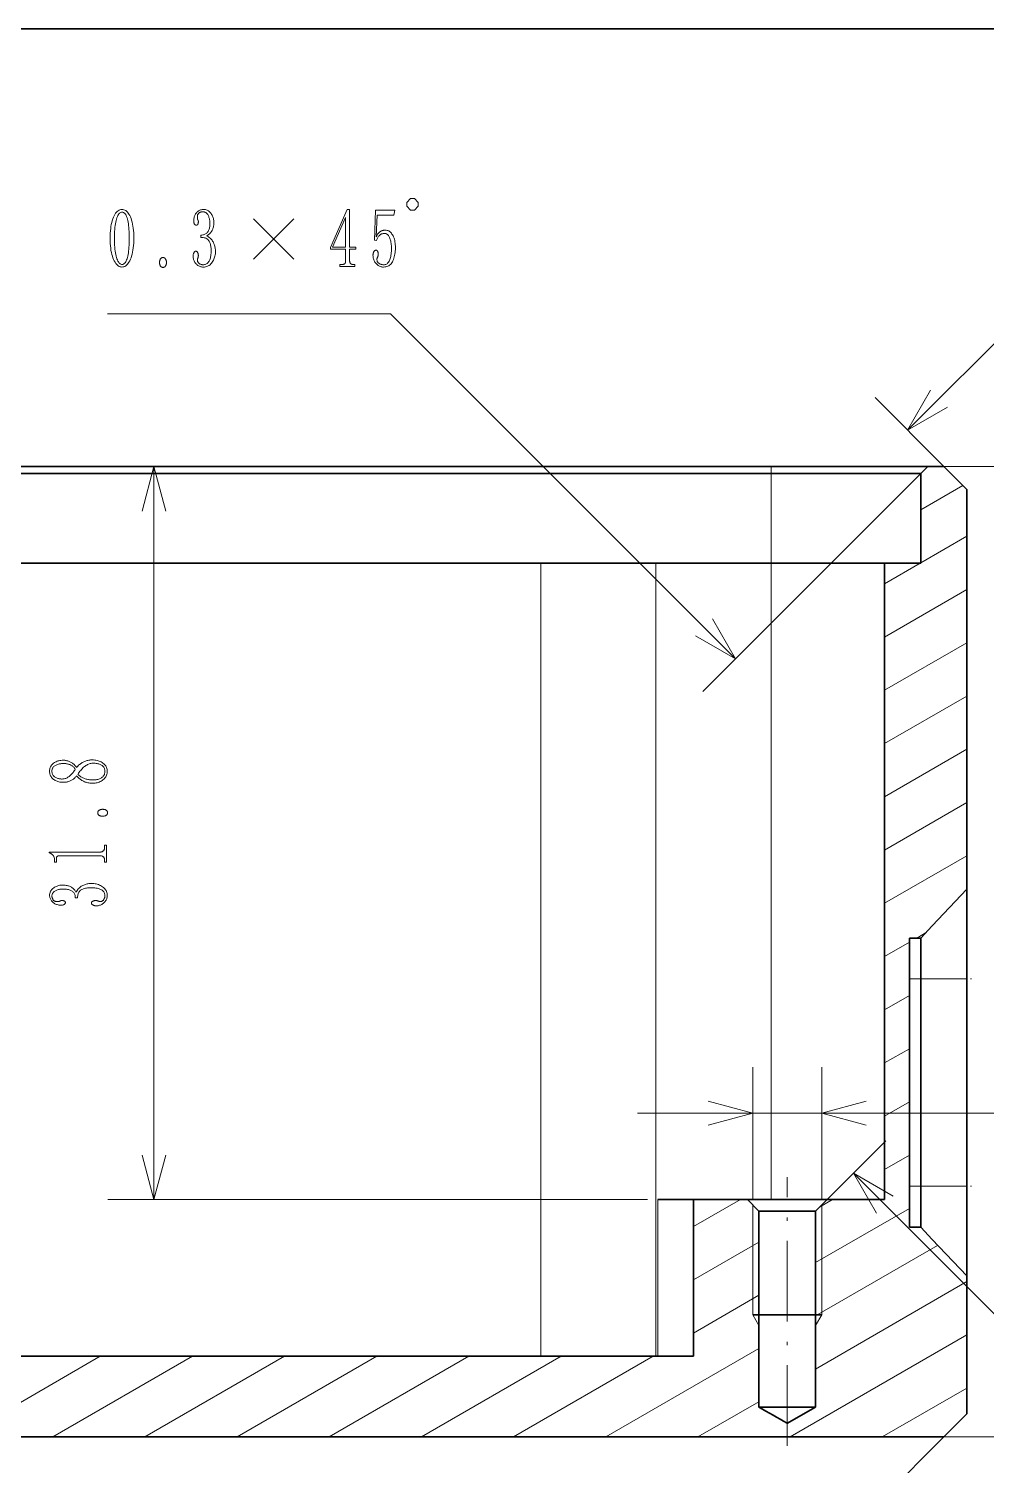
# Model space of a CAD drawing. Extents: x 20 to 415, y 10 to 290.
# Drawn here: x 183.3 to 224.9, y 227.7 to 290 of the extents above; entities that cross this region are included whole.
import ezdxf

# ---------------------------------------------------------------- set-up
doc = ezdxf.new("R2010")
doc.units = 0
doc.linetypes.add('DASHDOT', pattern=[18.5, 12, -3, 0.5, -3])

msp = doc.modelspace()

# ---------------------------------------------------------------- linework, layer by layer
at = {"color": 7, "lineweight": 35}
for p, q in [((415, 290), (20, 290)), ((215.534, 271.01), (102.534, 271.01)), ((215.534, 270.71), (102.534, 270.71)), ((112.534, 266.81), (205.534, 266.81)), ((220.462, 266.81), (220.462, 239.21)), ((212.165, 232.41), (162.679, 232.41)), ((223.034, 228.91), (162.679, 228.91))]:
    msp.add_line(p, q, dxfattribs=at)
at = {"color": 7, "lineweight": 13, "ltscale": 0.307113}
msp.add_line((199.019, 277.633), (186.735, 277.633), dxfattribs=at)
at = {"color": 7, "lineweight": 13}
for p, q in [((213.988, 262.664), (199.019, 277.633)), ((188.751, 239.21), (188.751, 271.01)), ((223.034, 271.01), (263.322, 271.01)), ((205.534, 232.41), (205.534, 266.81)), ((210.534, 232.41), (210.534, 266.81)), ((215.534, 239.21), (215.534, 266.81)), ((210.165, 239.21), (186.751, 239.21)), ((223.034, 228.91), (263.322, 228.91))]:
    msp.add_line(p, q, dxfattribs=at)
at = {"color": 7, "lineweight": 13, "ltscale": 0.176895}
msp.add_line((221.458, 272.586), (226.461, 277.589), dxfattribs=at)
at = {"color": 7, "lineweight": 13, "ltscale": 0.105722}
msp.add_line((223.034, 271.01), (220.044, 274), dxfattribs=at)
at = {"color": 7, "lineweight": 13, "ltscale": 0.334464}
msp.add_line((222.034, 270.71), (212.574, 261.25), dxfattribs=at)
at = {"color": 7, "lineweight": 35, "ltscale": 0.17}
for p, q in [((222.334, 271.01), (215.534, 271.01)), ((212.165, 239.21), (212.165, 232.41))]:
    msp.add_line(p, q, dxfattribs=at)
at = {"color": 7, "lineweight": 13, "ltscale": 0.0075}
msp.add_line((215.534, 271.01), (215.534, 270.71), dxfattribs=at)
at = {"color": 7, "lineweight": 35, "ltscale": 0.1625}
msp.add_line((222.034, 270.71), (215.534, 270.71), dxfattribs=at)
at = {"color": 7, "lineweight": 13, "ltscale": 0.0975}
msp.add_line((215.534, 270.71), (215.534, 266.81), dxfattribs=at)
at = {"color": 7, "lineweight": 35, "ltscale": 0.010606}
msp.add_line((222.034, 270.71), (222.334, 271.01), dxfattribs=at)
at = {"color": 7, "lineweight": 35, "ltscale": 0.0975}
msp.add_line((222.034, 266.81), (222.034, 270.71), dxfattribs=at)
at = {"color": 7, "lineweight": 35, "ltscale": 0.0175}
msp.add_line((223.034, 271.01), (222.334, 271.01), dxfattribs=at)
at = {"color": 7, "lineweight": 35, "ltscale": 0.035355}
for p, q in [((223.034, 271.01), (224.034, 270.01)), ((223.034, 228.91), (224.034, 229.91))]:
    msp.add_line(p, q, dxfattribs=at)
at = {"color": 7, "lineweight": 13, "ltscale": 0.052595}
msp.add_line((222.034, 269.136), (223.856, 270.188), dxfattribs=at)
at = {"color": 7, "lineweight": 35, "ltscale": 0.433365}
msp.add_line((224.034, 270.01), (224.034, 252.675), dxfattribs=at)
at = {"color": 7, "lineweight": 13, "ltscale": 0.057735}
msp.add_line((222.034, 266.826), (224.034, 267.981), dxfattribs=at)
at = {"color": 7, "lineweight": 35, "ltscale": 0.125}
for p, q in [((210.534, 266.81), (205.534, 266.81)), ((215.534, 266.81), (210.534, 266.81))]:
    msp.add_line(p, q, dxfattribs=at)
at = {"color": 7, "lineweight": 35, "ltscale": 0.123202}
msp.add_line((220.462, 266.81), (215.534, 266.81), dxfattribs=at)
at = {"color": 7, "lineweight": 35, "ltscale": 0.039298}
msp.add_line((222.034, 266.81), (220.462, 266.81), dxfattribs=at)
at = {"color": 7, "lineweight": 13, "ltscale": 0.04454}
msp.add_line((220.462, 265.919), (222.005, 266.81), dxfattribs=at)
at = {"color": 7, "lineweight": 13, "ltscale": 0.103112}
for p, q in [((220.462, 263.609), (224.034, 265.672)), ((220.462, 261.3), (224.034, 263.362)), ((220.462, 258.991), (224.034, 261.053)), ((220.462, 256.681), (224.034, 258.743)), ((220.462, 254.372), (224.034, 256.434)), ((220.462, 252.062), (224.034, 254.125))]:
    msp.add_line(p, q, dxfattribs=at)
at = {"color": 7, "lineweight": 35, "ltscale": 0.09726}
for p, q in [((224.034, 248.785), (224.034, 252.675)), ((224.034, 235.894), (224.034, 239.785))]:
    msp.add_line(p, q, dxfattribs=at)
at = {"color": 7, "lineweight": 35, "ltscale": 0.0125}
for p, q in [((222.034, 250.555), (221.534, 250.555)), ((222.034, 238.014), (221.534, 238.014))]:
    msp.add_line(p, q, dxfattribs=at)
at = {"color": 7, "lineweight": 35, "ltscale": 0.313531}
msp.add_line((221.534, 250.555), (221.534, 238.014), dxfattribs=at)
at = {"color": 7, "lineweight": 13, "ltscale": 0.010926}
msp.add_line((221.852, 250.555), (222.23, 250.774), dxfattribs=at)
at = {"color": 7, "lineweight": 35, "ltscale": 0.044266}
msp.add_line((222.034, 248.785), (222.034, 250.555), dxfattribs=at)
at = {"color": 7, "lineweight": 13, "ltscale": 0.030944}
for p, q in [((220.462, 249.753), (221.534, 250.372)), ((220.462, 247.444), (221.534, 248.062)), ((220.462, 245.134), (221.534, 245.753)), ((220.462, 242.825), (221.534, 243.444)), ((220.462, 240.515), (221.534, 241.134))]:
    msp.add_line(p, q, dxfattribs=at)
at = {"color": 7, "lineweight": 13, "ltscale": 0.0125}
for p, q in [((222.034, 248.785), (221.534, 248.785)), ((222.034, 239.785), (221.534, 239.785))]:
    msp.add_line(p, q, dxfattribs=at)
at = {"color": 7, "linetype": 'DASHDOT', "lineweight": 13, "ltscale": 0.06}
for p, q in [((221.834, 248.785), (224.234, 248.785)), ((221.834, 239.785), (224.234, 239.785))]:
    msp.add_line(p, q, dxfattribs=at)
at = {"color": 7, "lineweight": 13, "ltscale": 0.05}
for p, q in [((224.034, 248.785), (222.034, 248.785)), ((224.034, 239.785), (222.034, 239.785))]:
    msp.add_line(p, q, dxfattribs=at)
at = {"color": 7, "lineweight": 35, "ltscale": 0.225}
for p, q in [((222.034, 248.785), (222.034, 239.785)), ((224.034, 248.785), (224.034, 239.785))]:
    msp.add_line(p, q, dxfattribs=at)
at = {"color": 214, "lineweight": 13, "ltscale": 0.143583}
for p, q in [((214.734, 239.21), (214.734, 244.953)), ((217.734, 239.21), (217.734, 244.953))]:
    msp.add_line(p, q, dxfattribs=at)
at = {"color": 214, "lineweight": 13}
msp.add_line((209.734, 242.953), (242.837, 242.953), dxfattribs=at)
at = {"color": 7, "lineweight": 13, "ltscale": 0.090307}
msp.add_line((217.963, 239.21), (220.518, 241.764), dxfattribs=at)
at = {"color": 7, "linetype": 'DASHDOT', "lineweight": 13, "ltscale": 0.291295}
msp.add_line((216.234, 228.529), (216.234, 240.181), dxfattribs=at)
at = {"color": 7, "lineweight": 13, "ltscale": 0.308081}
msp.add_line((219.104, 240.35), (227.817, 231.636), dxfattribs=at)
at = {"color": 7, "lineweight": 35, "ltscale": 0.044265}
msp.add_line((222.034, 238.014), (222.034, 239.785), dxfattribs=at)
at = {"color": 7, "lineweight": 35, "ltscale": 0.038632}
msp.add_line((210.62, 239.21), (212.165, 239.21), dxfattribs=at)
at = {"color": 7, "lineweight": 13, "ltscale": 0.17}
msp.add_line((210.62, 232.41), (210.62, 239.21), dxfattribs=at)
at = {"color": 7, "lineweight": 35, "ltscale": 0.058485}
msp.add_line((214.504, 239.21), (212.165, 239.21), dxfattribs=at)
at = {"color": 7, "lineweight": 13, "ltscale": 0.058754}
msp.add_line((212.165, 238.035), (214.2, 239.21), dxfattribs=at)
at = {"color": 7, "lineweight": 35, "ltscale": 0.017678}
for p, q in [((215.004, 238.71), (214.504, 239.21)), ((217.463, 238.71), (217.963, 239.21))]:
    msp.add_line(p, q, dxfattribs=at)
at = {"color": 7, "lineweight": 35, "ltscale": 0.063966}
msp.add_line((217.063, 239.21), (214.504, 239.21), dxfattribs=at)
at = {"color": 7, "lineweight": 13, "ltscale": 0.119263}
for p, q in [((214.734, 238.98), (214.734, 234.21)), ((217.734, 238.98), (217.734, 234.21))]:
    msp.add_line(p, q, dxfattribs=at)
at = {"color": 7, "lineweight": 35, "ltscale": 0.2125}
for p, q in [((215.004, 238.71), (215.004, 230.21)), ((217.463, 238.71), (217.463, 230.21))]:
    msp.add_line(p, q, dxfattribs=at)
at = {"color": 7, "lineweight": 35, "ltscale": 0.045473}
for p, q in [((216.823, 238.71), (215.004, 238.71)), ((215.004, 234.21), (216.823, 234.21)), ((215.004, 230.21), (216.823, 230.21))]:
    msp.add_line(p, q, dxfattribs=at)
at = {"color": 7, "lineweight": 35, "ltscale": 0.016001}
for p, q in [((217.463, 238.71), (216.823, 238.71)), ((216.823, 234.21), (217.463, 234.21)), ((216.823, 230.21), (217.463, 230.21))]:
    msp.add_line(p, q, dxfattribs=at)
at = {"color": 7, "lineweight": 35, "ltscale": 0.022508}
msp.add_line((217.963, 239.21), (217.063, 239.21), dxfattribs=at)
at = {"color": 7, "lineweight": 13, "ltscale": 0.117506}
msp.add_line((217.463, 236.475), (221.534, 238.825), dxfattribs=at)
at = {"color": 7, "lineweight": 13, "ltscale": 0.016182}
msp.add_line((217.64, 238.886), (218.2, 239.21), dxfattribs=at)
at = {"color": 7, "lineweight": 35, "ltscale": 0.062465}
msp.add_line((220.462, 239.21), (217.963, 239.21), dxfattribs=at)
at = {"color": 7, "lineweight": 13, "ltscale": 0.081967}
for p, q in [((212.165, 235.725), (215.004, 237.364)), ((212.165, 233.416), (215.004, 235.055))]:
    msp.add_line(p, q, dxfattribs=at)
at = {"color": 7, "lineweight": 13, "ltscale": 0.152883}
msp.add_line((217.463, 234.165), (222.759, 237.223), dxfattribs=at)
at = {"color": 7, "lineweight": 13, "ltscale": 0.189674}
msp.add_line((217.463, 231.856), (224.034, 235.649), dxfattribs=at)
at = {"color": 7, "lineweight": 35, "ltscale": 0.149615}
msp.add_line((224.034, 235.894), (224.034, 229.91), dxfattribs=at)
at = {"color": 7, "lineweight": 35, "ltscale": 0.006763}
for p, q in [((215.004, 234.21), (214.734, 234.21)), ((217.734, 234.21), (217.463, 234.21))]:
    msp.add_line(p, q, dxfattribs=at)
at = {"color": 7, "lineweight": 13, "ltscale": 0.013525}
for p, q in [((215.004, 233.741), (214.734, 234.21)), ((217.463, 233.741), (217.734, 234.21))]:
    msp.add_line(p, q, dxfattribs=at)
at = {"color": 7, "lineweight": 13, "ltscale": 0.221521}
msp.add_line((216.36, 228.91), (224.034, 233.34), dxfattribs=at)
at = {"color": 7, "lineweight": 13, "ltscale": 0.191802}
msp.add_line((208.36, 228.91), (215.004, 232.746), dxfattribs=at)
at = {"color": 7, "lineweight": 13, "ltscale": 0.175}
for p, q in [((180.36, 228.91), (186.422, 232.41)), ((184.36, 228.91), (190.422, 232.41)), ((188.36, 228.91), (194.422, 232.41)), ((192.36, 228.91), (198.422, 232.41)), ((196.36, 228.91), (202.422, 232.41)), ((200.36, 228.91), (206.422, 232.41)), ((204.36, 228.91), (210.422, 232.41))]:
    msp.add_line(p, q, dxfattribs=at)
at = {"color": 7, "lineweight": 13, "ltscale": 0.106051}
msp.add_line((220.36, 228.91), (224.034, 231.031), dxfattribs=at)
at = {"color": 7, "lineweight": 13, "ltscale": 0.076332}
msp.add_line((212.36, 228.91), (215.004, 230.436), dxfattribs=at)
at = {"color": 7, "lineweight": 13, "ltscale": 0.233944}
msp.add_line((223.034, 228.91), (216.417, 222.293), dxfattribs=at)
at = {"color": 7, "lineweight": 13}
for points in [[(199.885, 282.133), (200.051, 282.133), (200.218, 282.299), (200.218, 282.466), (200.051, 282.633), (199.885, 282.633), (199.718, 282.466), (199.718, 282.299)], [(187.363, 279.661), (187.321, 279.665), (187.28, 279.675), (187.24, 279.691), (187.202, 279.714), (187.165, 279.744), (187.129, 279.78), (187.095, 279.822), (187.061, 279.872), (187.029, 279.928), (186.999, 279.99), (186.97, 280.058), (186.945, 280.132), (186.922, 280.212), (186.903, 280.296), (186.886, 280.386), (186.873, 280.482), (186.862, 280.583), (186.855, 280.689), (186.85, 280.801), (186.849, 280.919), (186.85, 281.028), (186.855, 281.133), (186.862, 281.234), (186.872, 281.33), (186.885, 281.422), (186.9, 281.51), (186.919, 281.594), (186.94, 281.673), (186.965, 281.748), (186.992, 281.819), (187.021, 281.884), (187.052, 281.942), (187.085, 281.993), (187.12, 282.038), (187.156, 282.076), (187.194, 282.107), (187.234, 282.131), (187.275, 282.148), (187.318, 282.158), (187.363, 282.161), (187.405, 282.158), (187.446, 282.148), (187.486, 282.132), (187.524, 282.109), (187.561, 282.079), (187.597, 282.043), (187.632, 282), (187.665, 281.951), (187.697, 281.895), (187.727, 281.833), (187.756, 281.765), (187.781, 281.691), (187.804, 281.613), (187.823, 281.529), (187.84, 281.44), (187.853, 281.346), (187.864, 281.247), (187.871, 281.143), (187.876, 281.033), (187.877, 280.919), (187.876, 280.804), (187.871, 280.694), (187.864, 280.59), (187.853, 280.49), (187.84, 280.395), (187.823, 280.306), (187.804, 280.221), (187.781, 280.141), (187.756, 280.067), (187.727, 279.997), (187.697, 279.933), (187.665, 279.876), (187.632, 279.826), (187.597, 279.782), (187.561, 279.745), (187.524, 279.715), (187.486, 279.692), (187.446, 279.675), (187.405, 279.665)], [(187.363, 282.047), (187.335, 282.044), (187.308, 282.035), (187.282, 282.019), (187.257, 281.998), (187.233, 281.97), (187.21, 281.937), (187.188, 281.897), (187.167, 281.851), (187.146, 281.798), (187.127, 281.74), (187.11, 281.676), (187.094, 281.609), (187.08, 281.537), (187.068, 281.461), (187.058, 281.381), (187.049, 281.297), (187.043, 281.208), (187.038, 281.116), (187.035, 281.019), (187.035, 280.919), (187.035, 280.812), (187.038, 280.711), (187.043, 280.615), (187.049, 280.523), (187.058, 280.436), (187.068, 280.355), (187.08, 280.278), (187.094, 280.205), (187.11, 280.138), (187.127, 280.076), (187.146, 280.019), (187.167, 279.968), (187.188, 279.923), (187.21, 279.884), (187.233, 279.851), (187.257, 279.824), (187.282, 279.803), (187.308, 279.788), (187.335, 279.779), (187.363, 279.776), (187.394, 279.779), (187.423, 279.788), (187.45, 279.803), (187.476, 279.824), (187.501, 279.851), (187.523, 279.884), (187.545, 279.923), (187.564, 279.968), (187.582, 280.019), (187.599, 280.076), (187.614, 280.138), (187.627, 280.205), (187.639, 280.278), (187.649, 280.355), (187.658, 280.436), (187.665, 280.523), (187.67, 280.615), (187.674, 280.711), (187.677, 280.812), (187.677, 280.919), (187.677, 281.019), (187.674, 281.116), (187.67, 281.208), (187.665, 281.297), (187.658, 281.381), (187.649, 281.461), (187.639, 281.537), (187.627, 281.609), (187.614, 281.676), (187.599, 281.74), (187.582, 281.798), (187.564, 281.851), (187.545, 281.897), (187.523, 281.937), (187.501, 281.97), (187.476, 281.998), (187.45, 282.019), (187.423, 282.035), (187.394, 282.044)], [(191.42, 280.347), (191.419, 280.293), (191.415, 280.241), (191.407, 280.19), (191.397, 280.14), (191.385, 280.092), (191.369, 280.045), (191.35, 279.999), (191.329, 279.954), (191.305, 279.911), (191.277, 279.869), (191.248, 279.829), (191.216, 279.794), (191.183, 279.763), (191.147, 279.736), (191.11, 279.713), (191.07, 279.695), (191.028, 279.68), (190.985, 279.67), (190.939, 279.663), (190.892, 279.661), (190.855, 279.663), (190.82, 279.667), (190.785, 279.674), (190.752, 279.684), (190.72, 279.697), (190.689, 279.713), (190.66, 279.731), (190.631, 279.753), (190.604, 279.777), (190.577, 279.804), (190.553, 279.833), (190.531, 279.863), (190.512, 279.894), (190.495, 279.925), (190.481, 279.958), (190.469, 279.991), (190.46, 280.025), (190.454, 280.06), (190.45, 280.096), (190.449, 280.133), (190.449, 280.15), (190.45, 280.166), (190.452, 280.182), (190.455, 280.198), (190.458, 280.213), (190.462, 280.228), (190.466, 280.242), (190.472, 280.256), (190.478, 280.27), (190.485, 280.283), (190.492, 280.295), (190.499, 280.306), (190.507, 280.316), (190.514, 280.324), (190.522, 280.331), (190.53, 280.337), (190.538, 280.341), (190.546, 280.345), (190.555, 280.346), (190.563, 280.347), (190.574, 280.346), (190.585, 280.345), (190.595, 280.341), (190.604, 280.337), (190.613, 280.331), (190.621, 280.324), (190.629, 280.316), (190.636, 280.306), (190.643, 280.295), (190.649, 280.283), (190.654, 280.27), (190.659, 280.258), (190.663, 280.246), (190.667, 280.235), (190.67, 280.224), (190.673, 280.213), (190.675, 280.203), (190.676, 280.194), (190.677, 280.184), (190.677, 280.176), (190.677, 280.162), (190.677, 280.148), (190.675, 280.135), (190.674, 280.122), (190.672, 280.11), (190.67, 280.098), (190.667, 280.086), (190.664, 280.075), (190.66, 280.064), (190.656, 280.054), (190.652, 280.044), (190.648, 280.035), (190.645, 280.025), (190.642, 280.015), (190.64, 280.006), (190.638, 279.997), (190.636, 279.988), (190.635, 279.979), (190.635, 279.97), (190.635, 279.961), (190.635, 279.945), (190.638, 279.928), (190.642, 279.913), (190.647, 279.897), (190.654, 279.883), (190.663, 279.869), (190.673, 279.855), (190.685, 279.843), (190.698, 279.83), (190.713, 279.819), (190.729, 279.808), (190.745, 279.798), (190.761, 279.789), (190.777, 279.782), (190.793, 279.776), (190.81, 279.771), (190.827, 279.767), (190.843, 279.764), (190.86, 279.762), (190.877, 279.761), (190.911, 279.763), (190.943, 279.767), (190.973, 279.775), (191.002, 279.785), (191.029, 279.799), (191.055, 279.815), (191.079, 279.835), (191.101, 279.857), (191.122, 279.883), (191.142, 279.911), (191.159, 279.943), (191.175, 279.978), (191.189, 280.016), (191.201, 280.058), (191.211, 280.102), (191.22, 280.151), (191.226, 280.202), (191.231, 280.257), (191.234, 280.314), (191.235, 280.376), (191.234, 280.426), (191.231, 280.475), (191.226, 280.521), (191.22, 280.565), (191.211, 280.608), (191.201, 280.648), (191.189, 280.687), (191.175, 280.723), (191.159, 280.758), (191.142, 280.79), (191.121, 280.82), (191.098, 280.847), (191.071, 280.87), (191.041, 280.891), (191.008, 280.908), (190.971, 280.922), (190.931, 280.933), (190.888, 280.941), (190.841, 280.946), (190.792, 280.947), (190.792, 281.047), (190.831, 281.048), (190.867, 281.053), (190.902, 281.059), (190.935, 281.069), (190.965, 281.081), (190.993, 281.096), (191.019, 281.114), (191.043, 281.134), (191.065, 281.157), (191.085, 281.183), (191.102, 281.211), (191.118, 281.241), (191.132, 281.274), (191.144, 281.309), (191.154, 281.345), (191.163, 281.384), (191.169, 281.425), (191.174, 281.469), (191.176, 281.514), (191.177, 281.561), (191.177, 281.601), (191.174, 281.639), (191.17, 281.677), (191.165, 281.713), (191.158, 281.749), (191.149, 281.783), (191.139, 281.817), (191.127, 281.849), (191.114, 281.881), (191.099, 281.911), (191.082, 281.94), (191.064, 281.965), (191.045, 281.988), (191.023, 282.007), (191.001, 282.024), (190.976, 282.037), (190.95, 282.048), (190.923, 282.055), (190.894, 282.06), (190.863, 282.061), (190.849, 282.061), (190.834, 282.059), (190.82, 282.057), (190.805, 282.053), (190.79, 282.049), (190.775, 282.043), (190.76, 282.037), (190.744, 282.029), (190.729, 282.021), (190.713, 282.011), (190.698, 282.001), (190.685, 281.989), (190.673, 281.976), (190.663, 281.961), (190.654, 281.945), (190.647, 281.928), (190.642, 281.91), (190.638, 281.89), (190.635, 281.869), (190.635, 281.847), (190.635, 281.825), (190.635, 281.805), (190.636, 281.786), (190.638, 281.769), (190.64, 281.754), (190.642, 281.741), (190.645, 281.729), (190.648, 281.719), (190.652, 281.711), (190.656, 281.704), (190.66, 281.698), (190.664, 281.692), (190.667, 281.686), (190.67, 281.679), (190.672, 281.672), (190.674, 281.665), (190.675, 281.657), (190.677, 281.649), (190.677, 281.641), (190.677, 281.633), (190.677, 281.619), (190.677, 281.605), (190.675, 281.593), (190.674, 281.58), (190.672, 281.569), (190.67, 281.557), (190.667, 281.547), (190.664, 281.537), (190.66, 281.527), (190.656, 281.519), (190.651, 281.51), (190.647, 281.503), (190.641, 281.497), (190.635, 281.491), (190.629, 281.486), (190.623, 281.483), (190.615, 281.48), (190.608, 281.477), (190.6, 281.476), (190.592, 281.476), (190.583, 281.476), (190.575, 281.477), (190.567, 281.48), (190.559, 281.483), (190.551, 281.486), (190.543, 281.491), (190.535, 281.497), (190.528, 281.503), (190.52, 281.51), (190.513, 281.519), (190.506, 281.528), (190.5, 281.539), (190.495, 281.551), (190.49, 281.564), (190.486, 281.579), (190.483, 281.596), (190.481, 281.614), (190.479, 281.633), (190.478, 281.654), (190.477, 281.676), (190.479, 281.718), (190.483, 281.758), (190.489, 281.797), (190.498, 281.835), (190.51, 281.87), (190.524, 281.905), (190.54, 281.937), (190.56, 281.968), (190.582, 281.998), (190.606, 282.026), (190.632, 282.051), (190.659, 282.075), (190.687, 282.095), (190.716, 282.113), (190.745, 282.127), (190.776, 282.14), (190.807, 282.149), (190.839, 282.156), (190.872, 282.16), (190.906, 282.161), (190.945, 282.16), (190.983, 282.154), (191.019, 282.145), (191.053, 282.133), (191.086, 282.117), (191.118, 282.097), (191.147, 282.074), (191.176, 282.047), (191.202, 282.017), (191.227, 281.983), (191.25, 281.947), (191.271, 281.911), (191.289, 281.874), (191.305, 281.837), (191.318, 281.799), (191.329, 281.761), (191.338, 281.722), (191.344, 281.683), (191.348, 281.644), (191.349, 281.604), (191.348, 281.562), (191.346, 281.521), (191.342, 281.481), (191.336, 281.443), (191.329, 281.406), (191.321, 281.37), (191.31, 281.336), (191.299, 281.303), (191.285, 281.271), (191.27, 281.24), (191.254, 281.211), (191.236, 281.183), (191.216, 281.157), (191.195, 281.133), (191.172, 281.11), (191.148, 281.088), (191.122, 281.068), (191.094, 281.05), (191.065, 281.034), (191.035, 281.019), (191.076, 280.995), (191.115, 280.97), (191.152, 280.944), (191.185, 280.916), (191.217, 280.886), (191.245, 280.856), (191.272, 280.824), (191.295, 280.79), (191.316, 280.755), (191.335, 280.719), (191.351, 280.681), (191.365, 280.644), (191.378, 280.607), (191.389, 280.57), (191.399, 280.533), (191.407, 280.496), (191.413, 280.459), (191.417, 280.421), (191.419, 280.384)], [(197.242, 279.961), (197.242, 279.942), (197.243, 279.924), (197.245, 279.907), (197.247, 279.891), (197.251, 279.876), (197.255, 279.862), (197.259, 279.849), (197.265, 279.838), (197.271, 279.828), (197.277, 279.819), (197.285, 279.81), (197.293, 279.803), (197.302, 279.797), (197.312, 279.791), (197.322, 279.786), (197.333, 279.783), (197.345, 279.78), (197.357, 279.777), (197.371, 279.776), (197.385, 279.776), (197.47, 279.776), (197.47, 279.69), (196.813, 279.69), (196.813, 279.776), (196.927, 279.776), (196.944, 279.776), (196.959, 279.777), (196.974, 279.78), (196.987, 279.783), (196.999, 279.786), (197.01, 279.791), (197.019, 279.797), (197.028, 279.803), (197.035, 279.81), (197.042, 279.819), (197.047, 279.828), (197.052, 279.838), (197.056, 279.849), (197.06, 279.862), (197.063, 279.876), (197.066, 279.891), (197.068, 279.907), (197.069, 279.924), (197.07, 279.942), (197.07, 279.961), (197.07, 280.433), (196.413, 280.433), (196.413, 280.504), (197.142, 282.161), (197.242, 282.161), (197.242, 280.519), (197.513, 280.519), (197.513, 280.433), (197.242, 280.433)], [(197.07, 281.804), (196.499, 280.519), (197.07, 280.519)], [(198.799, 281.261), (198.835, 281.259), (198.871, 281.253), (198.904, 281.243), (198.937, 281.228), (198.968, 281.21), (198.999, 281.187), (199.027, 281.16), (199.055, 281.129), (199.081, 281.094), (199.106, 281.054), (199.129, 281.011), (199.15, 280.966), (199.168, 280.918), (199.184, 280.867), (199.197, 280.813), (199.208, 280.757), (199.216, 280.698), (199.223, 280.636), (199.226, 280.571), (199.227, 280.504), (199.226, 280.429), (199.222, 280.356), (199.216, 280.287), (199.207, 280.221), (199.195, 280.158), (199.181, 280.098), (199.164, 280.041), (199.145, 279.988), (199.123, 279.937), (199.099, 279.89), (199.072, 279.847), (199.042, 279.808), (199.01, 279.773), (198.975, 279.744), (198.938, 279.719), (198.898, 279.698), (198.856, 279.682), (198.811, 279.671), (198.763, 279.664), (198.713, 279.661), (198.676, 279.663), (198.641, 279.667), (198.606, 279.675), (198.573, 279.685), (198.54, 279.699), (198.508, 279.715), (198.478, 279.735), (198.448, 279.757), (198.419, 279.783), (198.392, 279.811), (198.366, 279.842), (198.343, 279.874), (198.322, 279.907), (198.305, 279.942), (198.29, 279.977), (198.278, 280.015), (198.268, 280.053), (198.261, 280.093), (198.257, 280.133), (198.256, 280.176), (198.256, 280.193), (198.257, 280.209), (198.259, 280.225), (198.262, 280.241), (198.265, 280.256), (198.269, 280.271), (198.273, 280.285), (198.279, 280.299), (198.285, 280.313), (198.292, 280.326), (198.299, 280.338), (198.307, 280.349), (198.315, 280.358), (198.324, 280.367), (198.333, 280.374), (198.342, 280.38), (198.352, 280.384), (198.363, 280.387), (198.373, 280.389), (198.385, 280.39), (198.396, 280.389), (198.406, 280.388), (198.416, 280.385), (198.425, 280.381), (198.433, 280.376), (198.44, 280.369), (198.447, 280.362), (198.453, 280.353), (198.458, 280.344), (198.463, 280.333), (198.467, 280.322), (198.471, 280.311), (198.474, 280.3), (198.477, 280.289), (198.479, 280.279), (198.481, 280.269), (198.483, 280.26), (198.484, 280.251), (198.484, 280.242), (198.485, 280.233), (198.484, 280.216), (198.483, 280.2), (198.482, 280.185), (198.48, 280.17), (198.477, 280.156), (198.474, 280.143), (198.471, 280.13), (198.466, 280.119), (198.461, 280.107), (198.456, 280.097), (198.451, 280.087), (198.446, 280.077), (198.441, 280.066), (198.438, 280.056), (198.435, 280.045), (198.432, 280.035), (198.43, 280.024), (198.429, 280.013), (198.428, 280.001), (198.427, 279.99), (198.428, 279.968), (198.431, 279.947), (198.436, 279.927), (198.442, 279.908), (198.451, 279.89), (198.461, 279.873), (198.473, 279.858), (198.487, 279.844), (198.503, 279.831), (198.52, 279.819), (198.539, 279.808), (198.558, 279.798), (198.578, 279.789), (198.598, 279.782), (198.618, 279.776), (198.639, 279.771), (198.661, 279.767), (198.683, 279.764), (198.705, 279.762), (198.727, 279.761), (198.758, 279.763), (198.787, 279.769), (198.815, 279.778), (198.842, 279.791), (198.867, 279.808), (198.89, 279.828), (198.912, 279.852), (198.933, 279.88), (198.952, 279.912), (198.97, 279.947), (198.987, 279.986), (199.001, 280.028), (199.014, 280.073), (199.025, 280.121), (199.035, 280.172), (199.042, 280.227), (199.048, 280.284), (199.053, 280.345), (199.055, 280.409), (199.056, 280.476), (199.055, 280.532), (199.053, 280.586), (199.049, 280.637), (199.043, 280.687), (199.036, 280.735), (199.028, 280.78), (199.017, 280.823), (199.006, 280.864), (198.992, 280.903), (198.977, 280.94), (198.961, 280.974), (198.943, 281.004), (198.924, 281.031), (198.904, 281.054), (198.883, 281.074), (198.86, 281.09), (198.836, 281.102), (198.811, 281.111), (198.784, 281.117), (198.756, 281.119), (198.733, 281.118), (198.712, 281.116), (198.691, 281.113), (198.67, 281.109), (198.651, 281.104), (198.632, 281.098), (198.613, 281.091), (198.596, 281.082), (198.579, 281.072), (198.563, 281.061), (198.547, 281.049), (198.532, 281.033), (198.517, 281.016), (198.501, 280.995), (198.486, 280.972), (198.471, 280.947), (198.457, 280.918), (198.442, 280.888), (198.427, 280.854), (198.413, 280.819), (198.327, 280.833), (198.37, 282.133), (199.199, 282.133), (199.156, 281.919), (198.442, 281.919), (198.399, 280.976), (198.419, 281.014), (198.439, 281.049), (198.459, 281.082), (198.479, 281.111), (198.499, 281.136), (198.519, 281.159), (198.539, 281.179), (198.559, 281.195), (198.579, 281.208), (198.599, 281.219), (198.619, 281.227), (198.639, 281.234), (198.659, 281.24), (198.679, 281.246), (198.699, 281.251), (198.719, 281.255), (198.739, 281.258), (198.759, 281.26), (198.779, 281.261)], [(189.149, 279.647), (189.135, 279.648), (189.121, 279.649), (189.109, 279.652), (189.096, 279.656), (189.085, 279.661), (189.073, 279.668), (189.063, 279.675), (189.053, 279.684), (189.043, 279.693), (189.035, 279.704), (189.026, 279.716), (189.019, 279.729), (189.013, 279.742), (189.007, 279.757), (189.002, 279.772), (188.999, 279.788), (188.996, 279.805), (188.993, 279.823), (188.992, 279.842), (188.992, 279.861), (188.992, 279.881), (188.993, 279.9), (188.996, 279.918), (188.999, 279.935), (189.002, 279.951), (189.007, 279.966), (189.013, 279.98), (189.019, 279.994), (189.026, 280.007), (189.035, 280.019), (189.043, 280.029), (189.053, 280.039), (189.063, 280.048), (189.073, 280.055), (189.085, 280.061), (189.096, 280.067), (189.109, 280.071), (189.121, 280.073), (189.135, 280.075), (189.149, 280.076), (189.16, 280.075), (189.171, 280.073), (189.182, 280.07), (189.192, 280.065), (189.202, 280.06), (189.212, 280.053), (189.222, 280.044), (189.231, 280.035), (189.24, 280.024), (189.249, 280.011), (189.257, 279.998), (189.264, 279.985), (189.271, 279.971), (189.276, 279.957), (189.281, 279.942), (189.285, 279.927), (189.288, 279.911), (189.29, 279.895), (189.291, 279.878), (189.292, 279.861), (189.291, 279.842), (189.29, 279.823), (189.288, 279.805), (189.285, 279.788), (189.281, 279.772), (189.276, 279.757), (189.271, 279.742), (189.264, 279.729), (189.257, 279.716), (189.249, 279.704), (189.24, 279.693), (189.231, 279.684), (189.222, 279.675), (189.212, 279.668), (189.202, 279.661), (189.192, 279.656), (189.182, 279.652), (189.171, 279.649), (189.16, 279.648)], [(186.08, 258.281), (186.133, 258.28), (186.185, 258.276), (186.235, 258.269), (186.283, 258.259), (186.33, 258.247), (186.375, 258.232), (186.418, 258.215), (186.459, 258.194), (186.499, 258.171), (186.537, 258.145), (186.572, 258.117), (186.604, 258.087), (186.632, 258.056), (186.656, 258.022), (186.676, 257.986), (186.693, 257.949), (186.706, 257.91), (186.715, 257.869), (186.721, 257.826), (186.723, 257.781), (186.721, 257.739), (186.715, 257.698), (186.706, 257.658), (186.693, 257.62), (186.676, 257.583), (186.656, 257.547), (186.632, 257.513), (186.604, 257.479), (186.572, 257.447), (186.537, 257.417), (186.499, 257.388), (186.46, 257.363), (186.42, 257.34), (186.379, 257.321), (186.337, 257.304), (186.293, 257.291), (186.249, 257.28), (186.203, 257.273), (186.156, 257.268), (186.108, 257.267), (186.06, 257.268), (186.014, 257.27), (185.969, 257.274), (185.925, 257.28), (185.883, 257.288), (185.843, 257.298), (185.803, 257.309), (185.765, 257.322), (185.729, 257.336), (185.694, 257.352), (185.66, 257.37), (185.627, 257.39), (185.595, 257.41), (185.564, 257.432), (185.533, 257.456), (185.504, 257.481), (185.475, 257.507), (185.447, 257.535), (185.42, 257.565), (185.394, 257.595), (185.373, 257.567), (185.352, 257.541), (185.329, 257.516), (185.306, 257.492), (185.281, 257.47), (185.256, 257.45), (185.229, 257.43), (185.202, 257.412), (185.173, 257.396), (185.144, 257.381), (185.114, 257.367), (185.083, 257.355), (185.051, 257.345), (185.018, 257.335), (184.985, 257.327), (184.951, 257.321), (184.916, 257.316), (184.881, 257.312), (184.845, 257.31), (184.808, 257.31), (184.76, 257.311), (184.714, 257.315), (184.669, 257.321), (184.625, 257.33), (184.583, 257.342), (184.543, 257.356), (184.503, 257.373), (184.465, 257.392), (184.429, 257.414), (184.394, 257.438), (184.361, 257.465), (184.332, 257.494), (184.307, 257.524), (184.284, 257.557), (184.265, 257.592), (184.25, 257.628), (184.238, 257.667), (184.229, 257.708), (184.224, 257.751), (184.223, 257.795), (184.224, 257.837), (184.229, 257.878), (184.238, 257.916), (184.25, 257.953), (184.265, 257.988), (184.284, 258.022), (184.307, 258.053), (184.332, 258.083), (184.361, 258.112), (184.394, 258.138), (184.429, 258.163), (184.465, 258.184), (184.503, 258.204), (184.543, 258.22), (184.583, 258.235), (184.625, 258.246), (184.669, 258.255), (184.714, 258.262), (184.76, 258.265), (184.808, 258.267), (184.842, 258.266), (184.876, 258.264), (184.909, 258.26), (184.942, 258.254), (184.974, 258.247), (185.006, 258.238), (185.038, 258.228), (185.069, 258.216), (185.099, 258.203), (185.13, 258.188), (185.159, 258.172), (185.188, 258.154), (185.216, 258.134), (185.244, 258.113), (185.271, 258.09), (185.297, 258.066), (185.322, 258.04), (185.347, 258.012), (185.371, 257.983), (185.394, 257.952), (185.423, 257.986), (185.452, 258.017), (185.482, 258.047), (185.513, 258.075), (185.544, 258.101), (185.576, 258.125), (185.608, 258.147), (185.641, 258.167), (185.674, 258.186), (185.708, 258.202), (185.743, 258.217), (185.778, 258.231), (185.814, 258.243), (185.85, 258.253), (185.887, 258.261), (185.924, 258.268), (185.962, 258.274), (186.001, 258.278), (186.04, 258.28)], [(184.823, 258.124), (184.783, 258.123), (184.745, 258.121), (184.707, 258.117), (184.671, 258.111), (184.635, 258.104), (184.601, 258.096), (184.567, 258.085), (184.535, 258.074), (184.503, 258.06), (184.473, 258.045), (184.444, 258.029), (184.419, 258.01), (184.396, 257.99), (184.377, 257.968), (184.36, 257.944), (184.347, 257.918), (184.336, 257.89), (184.329, 257.86), (184.324, 257.829), (184.323, 257.795), (184.324, 257.759), (184.328, 257.725), (184.335, 257.694), (184.345, 257.664), (184.358, 257.636), (184.374, 257.611), (184.393, 257.588), (184.414, 257.567), (184.438, 257.548), (184.465, 257.531), (184.494, 257.516), (184.523, 257.503), (184.552, 257.491), (184.582, 257.481), (184.612, 257.472), (184.642, 257.465), (184.672, 257.46), (184.703, 257.456), (184.734, 257.453), (184.765, 257.452), (184.797, 257.454), (184.828, 257.457), (184.859, 257.463), (184.89, 257.471), (184.921, 257.481), (184.951, 257.494), (184.982, 257.508), (185.012, 257.526), (185.042, 257.545), (185.073, 257.567), (185.102, 257.59), (185.131, 257.616), (185.159, 257.643), (185.187, 257.672), (185.214, 257.702), (185.24, 257.735), (185.265, 257.769), (185.29, 257.804), (185.314, 257.842), (185.337, 257.881), (185.319, 257.906), (185.301, 257.93), (185.282, 257.952), (185.261, 257.972), (185.24, 257.992), (185.219, 258.01), (185.196, 258.026), (185.172, 258.041), (185.148, 258.055), (185.123, 258.067), (185.096, 258.078), (185.069, 258.087), (185.042, 258.096), (185.013, 258.103), (184.983, 258.11), (184.953, 258.115), (184.922, 258.119), (184.889, 258.122), (184.856, 258.123)], [(186.108, 257.41), (186.153, 257.411), (186.196, 257.414), (186.238, 257.419), (186.277, 257.426), (186.315, 257.435), (186.352, 257.446), (186.386, 257.459), (186.419, 257.474), (186.45, 257.491), (186.48, 257.51), (186.507, 257.53), (186.531, 257.552), (186.553, 257.576), (186.571, 257.601), (186.587, 257.627), (186.6, 257.655), (186.61, 257.685), (186.617, 257.715), (186.621, 257.747), (186.623, 257.781), (186.621, 257.817), (186.617, 257.851), (186.61, 257.883), (186.6, 257.914), (186.587, 257.942), (186.571, 257.968), (186.553, 257.992), (186.531, 258.014), (186.507, 258.034), (186.48, 258.052), (186.45, 258.069), (186.42, 258.083), (186.388, 258.096), (186.354, 258.107), (186.319, 258.117), (186.283, 258.124), (186.245, 258.13), (186.205, 258.135), (186.165, 258.137), (186.123, 258.138), (186.086, 258.137), (186.049, 258.133), (186.012, 258.127), (185.976, 258.119), (185.94, 258.108), (185.905, 258.094), (185.87, 258.079), (185.835, 258.06), (185.8, 258.04), (185.765, 258.017), (185.731, 257.991), (185.698, 257.963), (185.665, 257.933), (185.633, 257.9), (185.601, 257.865), (185.57, 257.827), (185.539, 257.787), (185.509, 257.745), (185.48, 257.7), (185.451, 257.652), (185.475, 257.63), (185.499, 257.609), (185.525, 257.588), (185.552, 257.569), (185.58, 257.551), (185.609, 257.533), (185.639, 257.517), (185.671, 257.502), (185.703, 257.487), (185.737, 257.474), (185.771, 257.462), (185.807, 257.451), (185.842, 257.441), (185.879, 257.433), (185.915, 257.426), (185.953, 257.42), (185.991, 257.415), (186.029, 257.412), (186.069, 257.41)], [(186.737, 255.995), (186.736, 255.981), (186.735, 255.968), (186.732, 255.955), (186.728, 255.943), (186.723, 255.931), (186.716, 255.92), (186.709, 255.909), (186.7, 255.899), (186.691, 255.89), (186.68, 255.881), (186.668, 255.873), (186.655, 255.866), (186.642, 255.859), (186.627, 255.854), (186.612, 255.849), (186.596, 255.845), (186.579, 255.842), (186.561, 255.84), (186.542, 255.839), (186.523, 255.838), (186.503, 255.839), (186.484, 255.84), (186.466, 255.842), (186.449, 255.845), (186.433, 255.849), (186.418, 255.854), (186.404, 255.859), (186.39, 255.866), (186.377, 255.873), (186.365, 255.881), (186.355, 255.89), (186.345, 255.899), (186.336, 255.909), (186.329, 255.92), (186.323, 255.931), (186.317, 255.943), (186.313, 255.955), (186.311, 255.968), (186.309, 255.981), (186.308, 255.995), (186.309, 256.007), (186.311, 256.018), (186.314, 256.028), (186.319, 256.039), (186.324, 256.049), (186.331, 256.059), (186.34, 256.068), (186.349, 256.078), (186.36, 256.087), (186.373, 256.095), (186.386, 256.103), (186.399, 256.111), (186.413, 256.117), (186.427, 256.123), (186.442, 256.127), (186.457, 256.131), (186.473, 256.134), (186.489, 256.136), (186.506, 256.138), (186.523, 256.138), (186.542, 256.138), (186.561, 256.136), (186.579, 256.134), (186.596, 256.131), (186.612, 256.127), (186.627, 256.123), (186.642, 256.117), (186.655, 256.111), (186.668, 256.103), (186.68, 256.095), (186.691, 256.087), (186.7, 256.078), (186.709, 256.068), (186.716, 256.059), (186.723, 256.049), (186.728, 256.039), (186.732, 256.028), (186.735, 256.018), (186.736, 256.007)], [(184.208, 254.281), (186.38, 254.281), (186.402, 254.282), (186.423, 254.283), (186.443, 254.286), (186.462, 254.289), (186.48, 254.294), (186.496, 254.299), (186.512, 254.306), (186.526, 254.313), (186.539, 254.322), (186.551, 254.331), (186.562, 254.342), (186.572, 254.353), (186.58, 254.366), (186.588, 254.379), (186.594, 254.394), (186.599, 254.409), (186.603, 254.426), (186.606, 254.443), (186.608, 254.462), (186.608, 254.481), (186.608, 254.581), (186.694, 254.581), (186.694, 253.852), (186.608, 253.852), (186.608, 253.938), (186.608, 253.958), (186.606, 253.976), (186.603, 253.993), (186.599, 254.009), (186.594, 254.024), (186.588, 254.038), (186.58, 254.05), (186.572, 254.062), (186.562, 254.072), (186.551, 254.081), (186.539, 254.089), (186.526, 254.096), (186.512, 254.103), (186.496, 254.108), (186.48, 254.113), (186.462, 254.117), (186.443, 254.12), (186.423, 254.122), (186.402, 254.123), (186.38, 254.124), (184.651, 254.124), (184.64, 254.124), (184.629, 254.123), (184.619, 254.122), (184.609, 254.12), (184.599, 254.119), (184.59, 254.116), (184.582, 254.113), (184.573, 254.11), (184.566, 254.107), (184.558, 254.102), (184.551, 254.098), (184.545, 254.092), (184.54, 254.086), (184.535, 254.08), (184.531, 254.072), (184.528, 254.064), (184.526, 254.055), (184.524, 254.045), (184.523, 254.035), (184.523, 254.024), (184.523, 253.852), (184.437, 253.852), (184.437, 253.938), (184.436, 253.961), (184.435, 253.982), (184.432, 254.004), (184.428, 254.024), (184.423, 254.044), (184.416, 254.062), (184.409, 254.081), (184.4, 254.098), (184.391, 254.115), (184.38, 254.131), (184.368, 254.146), (184.355, 254.161), (184.34, 254.175), (184.325, 254.188), (184.308, 254.201), (184.291, 254.212), (184.272, 254.224), (184.252, 254.234), (184.231, 254.244), (184.208, 254.252)], [(186.037, 252.924), (186.09, 252.922), (186.143, 252.918), (186.194, 252.911), (186.244, 252.901), (186.292, 252.888), (186.339, 252.872), (186.385, 252.854), (186.43, 252.832), (186.473, 252.808), (186.515, 252.781), (186.555, 252.751), (186.59, 252.72), (186.621, 252.686), (186.648, 252.651), (186.671, 252.613), (186.689, 252.574), (186.704, 252.532), (186.714, 252.488), (186.72, 252.443), (186.723, 252.395), (186.721, 252.359), (186.717, 252.323), (186.71, 252.289), (186.7, 252.256), (186.687, 252.224), (186.671, 252.193), (186.653, 252.163), (186.631, 252.135), (186.607, 252.107), (186.58, 252.081), (186.551, 252.057), (186.521, 252.035), (186.49, 252.015), (186.459, 251.999), (186.426, 251.985), (186.393, 251.973), (186.359, 251.964), (186.324, 251.958), (186.288, 251.954), (186.251, 251.952), (186.234, 251.953), (186.218, 251.954), (186.202, 251.956), (186.186, 251.958), (186.171, 251.961), (186.156, 251.965), (186.142, 251.97), (186.128, 251.975), (186.114, 251.981), (186.101, 251.988), (186.089, 251.995), (186.078, 252.003), (186.068, 252.01), (186.06, 252.018), (186.053, 252.026), (186.047, 252.034), (186.043, 252.042), (186.039, 252.05), (186.037, 252.058), (186.037, 252.067), (186.037, 252.078), (186.039, 252.088), (186.043, 252.098), (186.047, 252.108), (186.053, 252.117), (186.06, 252.125), (186.068, 252.133), (186.078, 252.14), (186.089, 252.146), (186.101, 252.152), (186.114, 252.158), (186.126, 252.163), (186.138, 252.167), (186.149, 252.171), (186.16, 252.174), (186.171, 252.176), (186.181, 252.178), (186.19, 252.18), (186.199, 252.181), (186.208, 252.181), (186.222, 252.181), (186.236, 252.18), (186.249, 252.179), (186.262, 252.178), (186.274, 252.176), (186.286, 252.173), (186.298, 252.171), (186.309, 252.167), (186.319, 252.164), (186.33, 252.16), (186.34, 252.156), (186.349, 252.152), (186.359, 252.149), (186.369, 252.146), (186.378, 252.144), (186.387, 252.142), (186.396, 252.14), (186.405, 252.139), (186.414, 252.138), (186.423, 252.138), (186.439, 252.139), (186.456, 252.141), (186.471, 252.145), (186.487, 252.151), (186.501, 252.158), (186.515, 252.166), (186.529, 252.177), (186.541, 252.188), (186.554, 252.202), (186.565, 252.217), (186.576, 252.233), (186.586, 252.248), (186.595, 252.265), (186.602, 252.281), (186.608, 252.297), (186.613, 252.314), (186.617, 252.33), (186.62, 252.347), (186.622, 252.364), (186.623, 252.381), (186.621, 252.415), (186.617, 252.446), (186.609, 252.477), (186.599, 252.506), (186.585, 252.533), (186.569, 252.558), (186.549, 252.583), (186.527, 252.605), (186.501, 252.626), (186.473, 252.645), (186.441, 252.663), (186.406, 252.679), (186.368, 252.693), (186.326, 252.705), (186.281, 252.715), (186.233, 252.723), (186.182, 252.73), (186.127, 252.734), (186.069, 252.737), (186.008, 252.738), (185.958, 252.737), (185.909, 252.734), (185.863, 252.73), (185.819, 252.723), (185.776, 252.715), (185.736, 252.705), (185.697, 252.693), (185.661, 252.679), (185.626, 252.663), (185.594, 252.645), (185.564, 252.625), (185.537, 252.602), (185.514, 252.575), (185.493, 252.545), (185.476, 252.511), (185.462, 252.475), (185.451, 252.435), (185.443, 252.392), (185.438, 252.345), (185.437, 252.295), (185.337, 252.295), (185.335, 252.334), (185.331, 252.371), (185.325, 252.406), (185.315, 252.438), (185.303, 252.469), (185.288, 252.497), (185.27, 252.523), (185.25, 252.547), (185.227, 252.569), (185.201, 252.588), (185.173, 252.606), (185.143, 252.622), (185.11, 252.636), (185.075, 252.648), (185.039, 252.658), (185, 252.666), (184.959, 252.673), (184.915, 252.677), (184.87, 252.68), (184.823, 252.681), (184.783, 252.68), (184.745, 252.678), (184.707, 252.674), (184.671, 252.668), (184.635, 252.661), (184.601, 252.653), (184.567, 252.643), (184.535, 252.631), (184.503, 252.617), (184.473, 252.602), (184.444, 252.586), (184.419, 252.568), (184.396, 252.548), (184.377, 252.527), (184.36, 252.504), (184.347, 252.48), (184.336, 252.454), (184.329, 252.426), (184.324, 252.397), (184.323, 252.367), (184.323, 252.352), (184.325, 252.338), (184.327, 252.323), (184.331, 252.308), (184.335, 252.294), (184.341, 252.278), (184.347, 252.263), (184.355, 252.248), (184.363, 252.232), (184.373, 252.217), (184.383, 252.202), (184.395, 252.188), (184.408, 252.177), (184.423, 252.166), (184.439, 252.158), (184.456, 252.151), (184.474, 252.145), (184.494, 252.141), (184.515, 252.139), (184.537, 252.138), (184.559, 252.138), (184.579, 252.139), (184.598, 252.14), (184.615, 252.142), (184.63, 252.144), (184.643, 252.146), (184.655, 252.149), (184.665, 252.152), (184.673, 252.156), (184.68, 252.16), (184.686, 252.164), (184.692, 252.167), (184.698, 252.171), (184.705, 252.173), (184.712, 252.176), (184.719, 252.178), (184.727, 252.179), (184.735, 252.18), (184.743, 252.181), (184.751, 252.181), (184.765, 252.181), (184.779, 252.18), (184.791, 252.179), (184.804, 252.178), (184.815, 252.176), (184.827, 252.173), (184.837, 252.171), (184.847, 252.167), (184.857, 252.164), (184.865, 252.16), (184.874, 252.155), (184.881, 252.15), (184.887, 252.145), (184.893, 252.139), (184.898, 252.133), (184.901, 252.126), (184.904, 252.119), (184.907, 252.112), (184.908, 252.104), (184.908, 252.095), (184.908, 252.087), (184.907, 252.078), (184.904, 252.07), (184.901, 252.062), (184.898, 252.054), (184.893, 252.046), (184.887, 252.039), (184.881, 252.031), (184.874, 252.024), (184.865, 252.017), (184.856, 252.01), (184.845, 252.004), (184.833, 251.999), (184.82, 251.994), (184.805, 251.99), (184.788, 251.987), (184.77, 251.984), (184.751, 251.982), (184.73, 251.981), (184.708, 251.981), (184.666, 251.982), (184.626, 251.986), (184.587, 251.993), (184.549, 252.002), (184.514, 252.013), (184.479, 252.027), (184.447, 252.044), (184.416, 252.063), (184.386, 252.085), (184.358, 252.11), (184.332, 252.136), (184.309, 252.163), (184.289, 252.191), (184.271, 252.219), (184.256, 252.249), (184.244, 252.279), (184.235, 252.311), (184.228, 252.343), (184.224, 252.376), (184.223, 252.41), (184.224, 252.449), (184.23, 252.486), (184.239, 252.523), (184.251, 252.557), (184.267, 252.59), (184.287, 252.621), (184.31, 252.651), (184.337, 252.679), (184.367, 252.706), (184.401, 252.731), (184.437, 252.754), (184.473, 252.775), (184.51, 252.793), (184.547, 252.809), (184.585, 252.822), (184.623, 252.833), (184.662, 252.842), (184.701, 252.848), (184.74, 252.851), (184.78, 252.852), (184.822, 252.852), (184.863, 252.849), (184.902, 252.845), (184.941, 252.84), (184.978, 252.833), (185.014, 252.824), (185.048, 252.814), (185.081, 252.802), (185.113, 252.789), (185.144, 252.774), (185.173, 252.757), (185.201, 252.739), (185.227, 252.72), (185.251, 252.698), (185.274, 252.676), (185.296, 252.651), (185.315, 252.625), (185.334, 252.598), (185.35, 252.569), (185.365, 252.538), (185.389, 252.58), (185.414, 252.619), (185.44, 252.655), (185.468, 252.689), (185.498, 252.72), (185.528, 252.749), (185.56, 252.775), (185.594, 252.799), (185.629, 252.82), (185.665, 252.838), (185.703, 252.854), (185.74, 252.869), (185.777, 252.882), (185.814, 252.893), (185.851, 252.902), (185.888, 252.91), (185.925, 252.916), (185.963, 252.92), (186, 252.923)]]:
    msp.add_lwpolyline(points, close=True, dxfattribs=at)
for points in [[(193.077, 280.008), (194.827, 281.758)], [(193.077, 281.758), (194.827, 280.008)], [(222.458, 274.318), (221.458, 272.586), (223.19, 273.586)], [(189.269, 269.078), (188.751, 271.01), (188.233, 269.078)], [(212.256, 263.664), (213.988, 262.664), (212.988, 264.396)], [(188.233, 241.141), (188.751, 239.21), (189.269, 241.141)], [(220.836, 239.35), (219.104, 240.35), (220.104, 238.618)]]:
    msp.add_lwpolyline(points, dxfattribs=at)
at = {"color": 7, "lineweight": 35}
for points in [[(222.034, 250.555), (222.519, 251.089), (224.034, 252.675)], [(222.034, 238.014), (222.519, 237.481), (224.034, 235.894)], [(216.231, 229.503), (216.24, 229.504), (216.517, 229.663), (217.463, 230.21)]]:
    msp.add_lwpolyline(points, dxfattribs=at)
at = {"color": 214, "lineweight": 13}
for points in [[(212.802, 242.435), (214.734, 242.953), (212.802, 243.471)], [(219.666, 243.471), (217.734, 242.953), (219.666, 242.435)]]:
    msp.add_lwpolyline(points, dxfattribs=at)
at = {"color": 7, "lineweight": 35}
msp.add_arc((285.819, 351.49), 140.44, 239.71986, 240.29744, dxfattribs=at)

doc.saveas('drawing.dxf')
